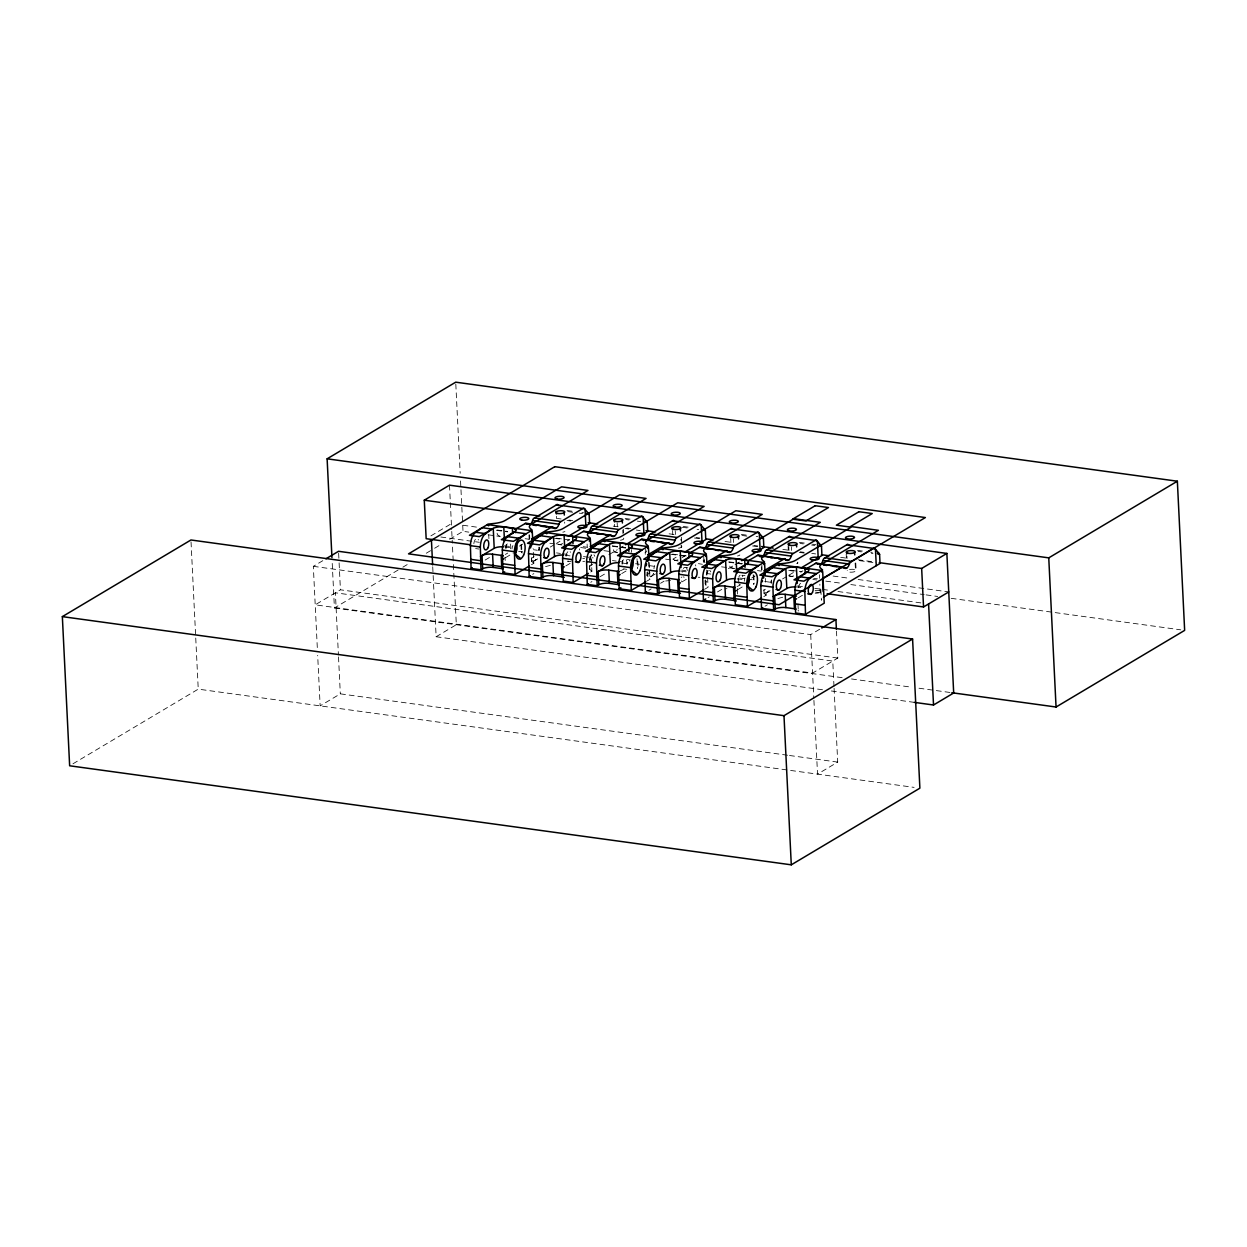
<?xml version="1.0" encoding="UTF-8"?>
<svg xmlns="http://www.w3.org/2000/svg" width="1247" height="1247" viewBox="0 0 1247 1247"><rect width="100%" height="100%" fill="white"/><g stroke="black" fill="none" stroke-linecap="round" stroke-linejoin="round"><path stroke-width="0.75" stroke-dasharray="5 3.75" d="M704.415 562.615L704.337 559.685M537.706 558.89L534.869 560.62L537.021 558.297A9.602 4.645 -82.2 0 1 531.378 559.965M655.298 573.963L651.043 576.566L653.584 573.526A9.602 4.645 -82.2 0 1 646.85 574.82M770.038 590.766L767.201 592.512L769.742 589.472A9.602 4.645 -82.2 0 1 763.71 591.857M317.299 647.567L313.324 566.325L322.786 560.698M837.797 658.057L340.431 589.8L315.21 604.826L812.592 673.084L837.797 658.057L836.488 631.122M430.885 535.883L451.383 523.662M72.981 763.788L198.242 689.139L914.098 787.387M332.232 563.426L334.414 607.975L401.222 568.164M402.89 567.167L407.894 564.174M426.271 553.232L432.958 549.241M434.626 548.259L441.298 544.269M449.653 539.296L463.011 531.331L468.81 532.126M485.145 560.059L489.822 557.269M507.7 553.06L506.641 553.699A15.743 4.972 -2.8 0 1 505.269 554.401M519.391 546.108L522.727 544.113M505.549 557.658L513.172 553.122M534.106 556.692L533.03 557.331A15.743 4.972 -2.8 0 0 531.487 558.594M550.27 547.059L553.512 545.126M556.739 543.193L559.981 541.276M567.136 540.964L569.411 539.608M531.487 564.704L533.825 563.317L533.092 548.399M532.687 574.321L533.856 573.62M545.562 566.637L552.748 564.704M787.574 755.23L340.322 693.846L320.152 705.864L317.673 655.345M432.725 566.777L436.138 636.734L456.324 624.716L452.427 545.048M565.842 565.935L570.409 563.208M589.223 567.089A15.743 4.972 -2.8 0 1 591.125 565.296L592.185 564.657M608.879 554.712L617.234 549.74M618.902 548.742L623.905 545.765M590.735 571.983L591.904 571.282L591.094 554.51M590.766 582.287L591.935 581.585M600.134 576.706L605.995 573.215M623.874 569.006L622.799 569.645A15.743 4.972 -2.8 0 1 620.32 570.783M621.723 573.604L626.29 570.877M646.476 581.351L649.999 579.247L647.91 577.361A15.743 4.972 -2.8 0 1 649.204 573.277L649.999 572.794M672.912 559.139L676.139 557.206M682.171 557.58L685.585 555.554M648.845 590.267L651.183 588.865M660.551 583.284L664.074 581.18M681.158 577.455L681.953 576.987M682 581.881L686.567 579.154M728.388 568.663L733.392 565.686M735.06 564.688L740.063 561.711M704.555 589.317L708.078 587.228L707.252 570.456M708.109 597.531L709.278 596.83M717.477 591.951L722.153 589.161L727.001 588.615M737.055 586.511A15.743 4.972 -2.8 0 0 738.972 585.591L740.032 584.952M751.723 577.985L755.058 576.005M737.881 589.55L743.976 585.919M782.602 578.935L785.844 577.018M789.07 575.085L795.539 571.235M800.605 572.17L802.881 570.814M763.819 596.596L766.157 595.193L765.876 589.613M765.019 606.198L767.357 604.811M777.894 598.529L785.08 596.596M798.174 597.827L802.741 595.1M313.324 566.325L810.706 634.598L820.152 628.956M834.087 688.266L837.703 762.104L817.533 774.138L813.917 700.3M677.994 559.841L676.139 560.386A10.194 7.482 46.4 0 1 675.687 560.386L671.79 558.89M561.54 544.004L562.116 543.786A15.743 4.972 -2.8 0 0 562.693 543.536M561.088 544.16L559.965 544.44A10.194 7.482 46.4 0 1 559.529 544.44M733.797 568.414L730.119 567.182L728.903 562.646M665.68 581.008L670.527 580.463M559.544 544.503L556.505 543.848M617.187 552.499L613.711 550.909L612.604 545.812M500.312 536.537L497.397 534.714L496.54 529.928L507.7 531.456M567.058 510.506L572.014 511.176M581.913 512.533L583.565 512.766M625.152 518.471L630.094 519.157M683.231 526.437L688.173 527.122M741.31 534.417L746.267 535.088M756.165 536.459L757.817 536.678M799.389 542.383L805.998 543.287M812.592 544.206L815.897 544.658M857.484 550.363L864.077 551.268M870.671 552.172L872.323 552.39M567.712 511.566L572.654 512.252M579.263 513.156L582.552 513.608M625.791 519.531L629.096 519.983M637.342 521.121L640.646 521.573M682.218 527.278L687.175 527.964M697.073 529.32L698.725 529.554M741.949 535.477L746.906 536.163M800.044 543.458L803.333 543.91M811.594 545.033L814.883 545.485M858.123 551.423L861.428 551.875M871.326 553.232L872.978 553.465M557.3 518.456L561.15 518.986M568.866 520.046L572.716 520.576M613.197 526.125L618.98 526.92M626.695 527.98L630.561 528.51M669.109 533.81L674.892 534.604M696.107 537.504L699.957 538.034M725.021 541.479L732.722 542.539M753.936 545.453L757.786 545.983M782.851 549.413L788.634 550.208M800.2 551.798L804.05 552.327M811.766 553.387L815.616 553.917M840.681 557.347L846.464 558.142M858.03 559.732L875.378 562.116M566.98 520.513L570.752 521.028M625.059 528.479L628.831 528.993M636.375 530.037L640.147 530.552M694.454 538.003L700.113 538.782M752.533 545.983L758.192 546.747M799.311 552.39L804.97 553.169M859.277 560.62L874.365 562.693M462.949 525.252L476.432 527.107M556.474 538.158L569.505 539.951M612.698 545.874L625.729 547.667M672.647 554.104L686.567 555.944M728.856 561.82L742.479 563.613M790.676 570.238L801.837 571.827M833.09 576.052L848.506 578.172M858.139 579.496L948.749 591.935M496.555 530.365L507.716 531.892M554.634 538.33L560.215 539.094M612.713 546.311L620.164 547.324M622.019 547.589L625.745 548.088M670.808 554.276L685.694 556.318M728.887 562.241L741.918 564.034M788.821 570.471L794.417 571.235M525.143 538.704L528.993 539.234M583.222 546.685L587.072 547.215M757.475 570.596L761.325 571.126M813.636 578.312L817.486 578.826M488.107 534.776L499.611 536.428M549.849 543.24L561.914 545.001M580.712 547.48L586.215 548.337M603.875 550.66L611.591 551.72M613.524 551.985L617.374 552.515M665.617 559.139L678.087 560.947M698.414 563.644L702.373 564.283M721.577 566.824L735.075 568.663M789.102 576.083L792.967 576.613M812.873 579.45L816.66 579.964M825.763 581.118L841.195 583.237M850.844 584.562L924.167 594.616M926.1 594.881L937.666 596.471M951.18 598.326L1180.784 629.844M627.288 559.498L630.405 559.919M687.767 567.79L684.463 567.338A5.082 2.463 -82.2 0 0 682.203 572.279M745.02 575.646L741.903 575.226A5.082 2.463 -82.2 0 1 743.072 579.699M440.846 537.005L479.394 542.305M504.458 545.75L512.174 546.81M533.373 549.709L537.239 550.239M556.505 552.889L560.371 553.419M562.288 553.684L570.004 554.744M583.502 556.598L593.136 557.908M612.417 560.558L616.267 561.088M618.2 561.353L627.833 562.678M635.549 563.738L639.415 564.268M649.048 565.592L654.831 566.387M681.813 570.082L685.679 570.612M706.878 573.526L710.743 574.056M739.658 578.031L745.441 578.811M747.358 579.076L755.074 580.136M764.723 581.461L772.423 582.52M797.488 585.965L803.271 586.76M814.837 588.35L820.62 589.145M822.552 589.395L828.335 590.19M837.968 591.514L920.863 602.893M504.77 546.919L513.343 548.088M565.047 555.196L570.191 555.897M622.643 563.098L627.802 563.8M681.221 571.142L686.364 571.843M737.102 578.811L745.675 579.98M797.379 587.072L800.808 587.555M518.69 551.392L522.555 551.922M815.585 592.138L821.368 592.933M475.637 548.586L478.942 549.039M567.821 561.228L571.126 561.68M623.703 568.897L626.82 569.333M334.414 607.975L843.814 677.9M851.514 678.96L911.339 687.159M918.992 688.219L949.918 692.459M436.138 636.734L823.644 689.918M831.344 690.978L914.238 702.357M789.507 755.495L837.703 762.104M788.759 575.693L791.876 576.379A10.194 7.482 46.4 0 0 792.281 576.27L794.448 575.678A15.743 4.972 -2.8 0 0 794.9 575.475M763.85 593.073A15.743 4.972 -2.8 0 0 764.084 593.307L766.157 595.193M705.724 579.839L706.005 585.342L708.078 587.228M589.254 568.663A15.743 4.972 -2.8 0 0 589.831 569.396L591.904 571.282M531.518 561.181A15.743 4.972 -2.8 0 0 531.752 561.415L533.825 563.317M855.769 562.974L856.128 570.456M855.13 563.098L855.536 571.282M846.931 556.162L847.04 558.5M846.199 554.182L846.386 557.923M833.994 686.333L832.762 661.066L335.381 592.793L338.42 654.987M820.869 589.472L821.368 599.776M819.373 574.773L819.544 578.281M819.84 584.142L819.887 585.311M820.058 588.818L820.23 592.325M810.706 634.598L813.823 698.351M797.394 562.148L797.457 563.317M797.971 603.922L798.298 610.562M791.424 546.747L791.596 550.426M788.79 547.012L788.961 550.519M788.12 546.202L788.291 549.943M765.331 578.437L765.518 582.162M763.897 589.644L764.084 593.307M761.839 564.797L762.104 570.425M761.293 566.808L761.465 570.315M753.827 575.085L754.232 583.269M753.172 574.742L753.64 584.095M738.598 578.109L738.972 585.591M733.345 538.782L733.517 542.461M730.711 539.047L730.882 542.554M706.737 570.004L707.018 575.631M703.744 556.832L704.025 562.444M705.038 580.401L705.21 583.845M703.261 559.997L703.386 562.335M695.639 564.766L695.686 565.935M681.423 537.176L681.704 542.804M680.893 539.187L680.94 540.356M681.174 545.033L681.283 547.371M675.25 530.801L675.438 534.48M672.616 531.066L672.803 534.589M649.173 562.491L649.999 579.247M648.658 562.038L649.204 573.277M647.645 571.859L647.91 577.361M646.227 550.909L646.258 551.72M646.959 572.435L647.115 575.865M645.665 548.851L645.852 552.608M645.182 552.031L645.291 554.369M637.778 561.477L638.012 566.154M637.014 558.796L637.466 568.149M631.528 549.818L631.652 552.312M623.344 529.211L623.531 532.952M622.752 530.037L622.923 533.545M622.347 560.293L622.534 564.034M617.171 522.836L617.359 526.515M614.6 524.27L614.709 526.608M590.657 555.944L591.125 565.296M589.207 556.567L589.831 569.396M587.103 544.051L587.275 547.573M579.465 548.82L579.528 549.989M564.657 522.072L564.72 523.241M556.521 516.289L556.63 518.643M531.581 557.752L531.752 561.415M529.585 534.792L529.772 538.533M528.962 534.916L529.196 539.592M521.558 544.362L521.901 551.377M520.934 544.721L521.308 552.218M506.173 544.347L506.36 548.088M488.73 534.916L488.918 538.642M455.81 384.107L460.174 473.221M460.548 480.968L462.637 523.584M462.731 525.517L463.011 531.331M449.497 485.177L451.663 529.492M451.757 531.44L452.334 543.1M338.638 553.232L339.013 560.932M339.106 562.849L340.431 589.8M338.514 656.92L340.322 693.846M191.04 541.915L198.242 689.139M737.367 589.052L737.616 593.993M505.206 560.464L505.051 557.16A7.747 2.447 -2.8 0 1 505.051 557.409M770.397 582.848A5.082 2.463 -82.2 0 1 771.488 580.307M798.439 587.727A5.082 2.463 -82.2 0 1 802.678 583.892M815.086 590.439A4.567 1.45 -2.8 0 1 820.838 591.561A4.567 1.45 -2.8 0 1 815.179 593.229M849.503 569.552A4.567 1.45 -2.8 0 1 856.05 570.253A4.567 1.45 -2.8 0 1 851.265 572.202A4.567 1.45 -2.8 0 1 847.274 570.456M821.461 600.306A15.743 4.972 -2.8 0 1 821.446 599.246M798.049 610.079A7.747 2.447 -2.8 0 1 798.236 611.061M744.288 581.273A5.082 2.463 -82.2 0 1 745.036 577.891M740.359 584.827A5.082 2.463 -82.2 0 1 739.175 584.5M738.099 579.949A5.082 2.463 -82.2 0 1 738.349 578.452M738.816 577.034A5.082 2.463 -82.2 0 1 740.126 575.163M709.621 570.471A5.082 2.463 -82.2 0 1 710.806 571.905M706.254 575.07A5.082 2.463 -82.2 0 1 708.67 570.518M753.936 584.516A4.567 1.45 -2.8 0 1 754.451 583.144M798.018 562.787A4.567 1.45 -2.8 0 1 796.677 563.675M763.819 590.486A15.743 4.972 -2.8 0 1 765.362 589.223M737.289 588.802A7.747 2.447 -2.8 0 1 737.304 589.55M653.958 568.881A5.082 2.463 -82.2 0 1 654.706 565.483M686.099 567.463A5.082 2.463 -82.2 0 1 687.222 570.643M684.229 577.19A5.082 2.463 -82.2 0 1 683.294 576.831M699.91 577.299A4.567 1.45 -2.8 0 1 698.211 577.236M739.845 554.946A4.567 1.45 -2.8 0 1 737.491 555.991M706.005 585.342A15.743 4.972 -2.8 0 1 706.909 581.492M681.236 580.899A7.747 2.447 -2.8 0 1 681.486 581.383M629.267 561.15A5.082 2.463 -82.2 0 1 629.719 560.527M626.228 559.685A5.082 2.463 -82.2 0 1 626.851 564.252M621.926 564.003A5.082 2.463 -82.2 0 1 623.5 559.669M593.915 554.821A5.082 2.463 -82.2 0 1 594.772 556.333M592.294 564.501A5.082 2.463 -82.2 0 1 591.109 564.19M590.018 559.622A5.082 2.463 -82.2 0 1 592.06 554.837M637.513 568.305A4.567 1.45 -2.8 0 1 637.513 567.868M681.158 545.874A4.567 1.45 -2.8 0 1 678.056 548.228M511.987 548.914A5.082 2.463 -82.2 0 1 512.891 545.578M510.226 544.035A5.082 2.463 -82.2 0 1 510.6 548.805M505.721 548.54A5.082 2.463 -82.2 0 1 508.246 543.006M478.162 539.359A5.082 2.463 -82.2 0 1 478.474 540.013M473.86 543.676A5.082 2.463 -82.2 0 1 475.434 539.343M522.29 552.982A4.567 1.45 -2.8 0 1 522.119 551.268M564.907 531.549A4.567 1.45 -2.8 0 1 562.802 532.157M538.205 550.473A5.082 2.463 -82.2 0 1 539.39 548.119M570.144 551.735A5.082 2.463 -82.2 0 1 570.518 552.312M568.538 561.134A5.082 2.463 -82.2 0 1 567.588 561.166M566.044 556.333A5.082 2.463 -82.2 0 1 567.837 551.751M584.672 561.29A4.567 1.45 -2.8 0 1 582.848 561.353M582.754 558.562A4.567 1.45 -2.8 0 1 584.594 558.438M623.5 538.143A4.567 1.45 -2.8 0 1 620.445 540.2M539.218 549.522L539.203 550.395A9.602 4.645 -82.2 0 0 539.031 547.074L539.218 549.522M771.55 581.398L771.472 583.191A9.602 4.645 -82.2 0 0 771.223 578.187L771.55 581.398"/><path stroke-width="1.5" d="M530.256 524.41A7.747 3.757 -82.2 0 0 532.594 520.576L533.015 519.375A2.853 1.387 -82.2 0 1 533.451 518.643L557.128 504.458A3.195 1.543 -82.2 0 1 557.596 504.552L558.64 505.643M515.042 529.414L525.907 523.132A2.821 1.372 -82.2 0 1 526.265 523.241L553.309 527.59A7.747 3.757 -82.2 0 0 558.999 524.208L559.42 522.992A2.853 1.387 -82.2 0 1 559.856 522.259L583.534 508.09A3.195 1.543 -82.2 0 1 583.986 508.168L588.615 513.561A5.534 2.681 -82.2 0 1 589.176 514.481M591.249 533.108L587.945 532.656A7.747 3.757 -82.2 0 0 590.673 528.557L591.109 527.341A2.853 1.387 -82.2 0 1 591.53 526.608L615.207 512.439A3.195 1.543 -82.2 0 1 615.675 512.517L616.517 513.374M573.963 536.896L583.861 531.113A2.853 1.387 -82.2 0 1 584.469 531.3L611.389 535.571A7.747 3.757 -82.2 0 0 617.078 532.173L617.499 530.973A2.853 1.387 -82.2 0 1 617.935 530.24L641.613 516.055A3.195 1.543 -82.2 0 1 642.08 516.149L646.694 521.527A5.534 2.681 -82.2 0 1 647.255 522.446M646.024 540.621A7.747 3.757 -82.2 0 0 648.752 536.522L649.188 535.322A2.853 1.387 -82.2 0 1 649.609 534.589L673.286 520.404A3.195 1.543 -82.2 0 1 673.754 520.498L674.798 521.589M631.216 545.36L641.94 539.094A2.821 1.372 -82.2 0 1 642.439 539.187L669.468 543.536A7.747 3.757 -82.2 0 0 675.157 540.154L675.578 538.938A2.853 1.387 -82.2 0 1 676.014 538.205L699.692 524.036A3.195 1.543 -82.2 0 1 700.159 524.114L704.773 529.507A5.534 2.681 -82.2 0 1 705.35 530.427L705.771 539.561L685.85 551.439M704.898 547.979A7.747 3.757 -82.2 0 0 706.846 544.503L707.267 543.287A2.853 1.387 -82.2 0 1 707.704 542.554L731.381 528.385A3.195 1.543 -82.2 0 1 731.833 528.463L732.706 529.336M690.121 552.842L700.035 547.059A2.853 1.387 -82.2 0 1 700.627 547.246L727.547 551.517A7.747 3.757 -82.2 0 0 733.236 548.119L733.672 546.919A2.853 1.387 -82.2 0 1 734.093 546.186L757.771 532.001A3.195 1.543 -82.2 0 1 758.238 532.095L762.852 537.473L761.106 537.13M761.808 556.754A7.747 3.757 -82.2 0 0 764.925 552.468L765.346 551.252A2.853 1.387 -82.2 0 1 765.783 550.535L789.46 536.35A3.195 1.543 -82.2 0 1 789.928 536.444L790.972 537.535M749.026 560.324L758.238 555.024A2.821 1.372 -82.2 0 1 758.597 555.133L785.641 559.482A7.747 3.757 -82.2 0 0 791.331 556.1L791.751 554.884A2.853 1.387 -82.2 0 1 792.188 554.151L815.865 539.982A3.195 1.543 -82.2 0 1 816.317 540.06L820.947 545.438A5.534 2.681 -82.2 0 1 821.508 546.357L821.929 555.507L802.008 567.369M820.666 564.268A7.747 3.757 -82.2 0 0 823.004 560.449L823.425 559.233A2.853 1.387 -82.2 0 1 823.862 558.5L847.539 544.331A3.195 1.543 -82.2 0 1 848.007 544.409L849.051 545.516M805.157 569.458L816.317 562.989A2.853 1.387 -82.2 0 1 816.801 563.192L843.72 567.463A7.747 3.757 -82.2 0 0 849.41 564.065L849.831 562.849A2.853 1.387 -82.2 0 1 850.267 562.116L873.944 547.947A3.195 1.543 -82.2 0 1 874.396 548.041L879.026 553.419A5.534 2.681 -82.2 0 1 879.587 554.338L880.023 563.473L823.456 597.188M531.581 532.5L531.425 530.614L487.421 524.582L488.684 525.813M589.192 541.042L590.361 539.608L589.504 538.579L545.5 532.547L546.778 533.778M647.739 548.446L647.583 546.56L603.595 540.512L604.857 541.759M705.818 556.411L705.677 554.525L661.674 548.493L662.936 549.724M763.788 564.532L764.614 563.519L763.756 562.506L719.753 556.458L721.015 557.705M821.991 572.357L821.835 570.471L777.832 564.439L779.11 565.67M475.793 532.298L482.153 527.715L492.066 529.071L485.691 533.654A11.878 5.752 -82.2 0 0 480.329 547.012L480.983 569.801L471.085 568.445L470.415 545.656A11.878 5.752 -82.2 0 1 475.793 532.298L485.691 533.654M507.7 536.662L514.06 532.095L526.156 533.747L519.796 538.33A11.878 5.752 -82.2 0 0 514.419 551.688L515.089 574.477L502.993 572.809L502.323 550.036A11.878 5.752 -82.2 0 1 507.7 536.662L519.796 538.33M533.887 540.263L540.247 535.68L552.343 537.348L545.983 541.931A11.878 5.752 -82.2 0 0 540.606 555.289L541.276 578.078L529.164 576.41L528.51 553.621A11.878 5.752 -82.2 0 1 533.887 540.263L545.983 541.931M567.977 544.939L574.337 540.356L584.251 541.728L577.875 546.295A11.878 5.752 -82.2 0 0 572.513 559.669L573.168 582.443L563.27 581.086L562.6 558.297A11.878 5.752 -82.2 0 1 567.977 544.939L577.875 546.295M591.966 548.228L598.326 543.661L608.224 545.017L601.865 549.6A11.878 5.752 -82.2 0 0 596.487 562.958L597.157 585.747L587.259 584.375L586.589 561.602A11.878 5.752 -82.2 0 1 591.966 548.228L601.865 549.6M623.859 552.608L630.234 548.041L642.33 549.693L635.97 554.276A11.878 5.752 -82.2 0 0 630.592 567.634L631.263 590.423L619.151 588.755L618.496 565.982A11.878 5.752 -82.2 0 1 623.859 552.608L635.97 554.276M650.046 556.209L656.405 551.626L668.517 553.294L662.141 557.861A11.878 5.752 -82.2 0 0 656.764 571.235L657.434 594.008L645.338 592.356L644.668 569.567A11.878 5.752 -82.2 0 1 650.046 556.209L662.141 557.861M684.151 560.885L690.511 556.302L700.409 557.674L694.049 562.241A11.878 5.752 -82.2 0 0 688.671 575.615L689.342 598.389L679.444 597.032L678.773 574.244A11.878 5.752 -82.2 0 1 684.151 560.885L694.049 562.241M708.125 564.174L714.484 559.607L724.398 560.963L718.023 565.53A11.878 5.752 -82.2 0 0 712.661 578.904L713.315 601.693L703.417 600.321L702.747 577.532A11.878 5.752 -82.2 0 1 708.125 564.174L718.023 565.53M761.481 597.983L747.421 606.369L735.325 604.701L734.654 581.913A11.878 5.752 -82.2 0 1 740.032 568.554L747.577 563.27A7.747 2.447 -2.8 0 0 744.708 560.059L736.12 558.89A7.747 2.447 -2.8 0 0 725.567 560.262L711.694 568.523L701.796 567.167L720.532 555.991L726.985 555.274A15.743 4.972 -2.8 0 0 737.351 552.437L793.918 518.721L820.308 522.337L763.741 556.053A15.743 4.972 -2.8 0 0 762.463 560.152L764.536 562.038L745.8 573.199L733.704 571.547L747.577 563.27L747.623 564.517M747.421 606.369L746.75 583.58A11.878 5.752 -82.2 0 1 752.128 570.222L758.488 565.639L746.392 563.971M766.219 572.155L772.579 567.572L784.675 569.24L778.315 573.807A11.878 5.752 -82.2 0 0 772.937 587.166L773.608 609.954L761.496 608.302L760.841 585.513A11.878 5.752 -82.2 0 1 766.219 572.155L778.315 573.807M800.309 576.831L806.669 572.248L816.582 573.604L810.207 578.187A11.878 5.752 -82.2 0 0 804.845 591.546L805.5 614.335L795.602 612.978L794.931 590.19A11.878 5.752 -82.2 0 1 800.309 576.831L810.207 578.187M749.4 574.119L752.237 572.389M62.35 616.626L190.947 539.982L912.586 639.025L919.881 788.182L791.284 864.826L69.645 765.783L62.35 616.626L783.989 715.669L912.586 639.025M331.951 557.612L327.119 458.818L455.716 382.174L1177.355 481.217L1184.65 630.374L1056.053 707.018L951.851 692.724M325.935 558.812L338.545 551.299L835.926 619.572L836.394 629.189M470.493 544.783L426.162 538.688L424.276 500.203L449.497 485.177L946.863 553.434L953.69 692.973L933.52 705.007L914.238 702.357M493.235 528.369L479.362 536.631L469.464 535.275L488.201 524.114L494.654 523.397A15.743 4.972 -2.8 0 0 505.019 520.545L561.586 486.829L587.976 490.445L531.409 524.161A15.743 4.972 -2.8 0 0 530.131 528.26L532.204 530.146L513.468 541.323L501.372 539.655L515.245 531.393A7.747 2.447 -2.8 0 0 512.377 528.182L503.788 526.998A7.747 2.447 -2.8 0 0 493.235 528.369L494.217 548.29L480.469 556.474M471.085 568.445L472.254 567.744M531.861 538.766A15.743 4.972 -2.8 0 1 532.126 538.595L552.312 526.764A2.853 1.387 -82.2 0 1 552.78 526.951L553.309 527.59M480.983 569.801L482.683 568.788A7.747 2.447 -2.8 0 1 493.235 567.416L501.808 568.601A7.747 2.447 -2.8 0 1 502.977 568.803M502.479 559.498L504.037 558.562M553.528 536.646L539.655 544.908L527.543 543.256L546.28 532.079L552.733 531.362A15.743 4.972 -2.8 0 0 563.098 528.51L619.665 494.794L646.071 498.426L589.504 532.142A15.743 4.972 -2.8 0 0 588.21 536.226L590.283 538.127L571.547 549.288L561.649 547.932L575.522 539.67A7.747 2.447 -2.8 0 0 572.654 536.444L564.08 535.275A7.747 2.447 -2.8 0 0 553.528 536.646L554.494 556.567L540.762 564.751M502.993 572.809L504.676 571.812M569.676 535.493L589.597 523.615L589.161 514.512L587.508 514.278M515.089 574.477L529.149 566.107M529.164 576.41L530.334 575.709M590.205 546.576L610.391 534.729A2.821 1.372 -82.2 0 1 610.749 534.838L611.389 535.571M541.276 578.078L542.959 577.065A7.747 2.447 -2.8 0 1 553.512 575.693L562.101 576.862A7.747 2.447 -2.8 0 1 564.299 577.377M562.756 567.775L564.314 566.839M609.409 544.316L595.536 552.577L585.638 551.221L604.374 540.06L610.827 539.327A15.743 4.972 -2.8 0 0 621.177 536.491L677.745 502.775L704.15 506.391L647.583 540.107A15.743 4.972 -2.8 0 0 646.289 544.206L648.362 546.092L629.626 557.269L617.53 555.601L631.403 547.339A7.747 2.447 -2.8 0 0 628.535 544.113L619.962 542.944A7.747 2.447 -2.8 0 0 609.409 544.316L610.375 564.236L596.643 572.42M625.573 544.768L647.692 531.581L647.24 522.477L645.587 522.259M573.168 582.443L588.397 573.371M587.259 584.375L588.428 583.69M647.848 554.821A15.743 4.972 -2.8 0 1 648.284 554.541L668.47 542.694A2.853 1.387 -82.2 0 1 668.953 542.897L669.468 543.536M597.157 585.747L598.841 584.734A7.747 2.447 -2.8 0 1 609.393 583.362L617.982 584.547A7.747 2.447 -2.8 0 1 619.135 584.749M618.637 575.444L620.195 574.508M669.686 552.592L655.813 560.854L643.717 559.186L662.453 548.025L668.906 547.308A15.743 4.972 -2.8 0 0 679.256 544.456L735.824 510.74L762.229 514.372L705.662 548.088A15.743 4.972 -2.8 0 0 704.384 552.172L706.457 554.073L687.721 565.234L677.822 563.878L691.68 555.601A7.747 2.447 -2.8 0 0 688.827 552.39L680.239 551.221A7.747 2.447 -2.8 0 0 669.686 552.592L670.652 572.513L656.92 580.697M619.151 588.755L620.85 587.758M631.263 590.423L645.307 582.053M645.338 592.356L646.507 591.655M706.363 562.522L726.565 550.675A2.821 1.372 -82.2 0 1 726.923 550.784L727.547 551.517M657.434 594.008L659.133 593.011A7.747 2.447 -2.8 0 1 669.686 591.639L678.259 592.808A7.747 2.447 -2.8 0 1 680.457 593.307M678.929 583.721L680.488 582.785M741.731 560.714L763.85 547.527L763.413 538.423A5.534 2.681 -82.2 0 0 762.852 537.488M689.342 598.389L703.386 590.018M712.801 588.366L726.549 580.182A7.747 2.447 -2.8 0 1 735.107 578.639M703.417 600.321L705.755 598.934M785.641 559.482L785.111 558.843A2.853 1.387 -82.2 0 0 784.644 558.64L764.458 570.487A15.743 4.972 -2.8 0 0 763.788 570.939M713.315 601.693L715.014 600.68A7.747 2.447 -2.8 0 1 725.567 599.308L734.14 600.477A7.747 2.447 -2.8 0 1 736.354 600.976M734.81 591.39L736.369 590.455M785.844 568.538L771.987 576.8L759.875 575.132L778.611 563.971L785.064 563.254A15.743 4.972 -2.8 0 0 795.43 560.402L851.997 526.686L878.402 530.318L821.835 564.034A15.743 4.972 -2.8 0 0 820.542 568.118L822.615 570.004L803.879 581.18L793.98 579.824L807.853 571.547A7.747 2.447 -2.8 0 0 804.985 568.336L796.412 567.167A7.747 2.447 -2.8 0 0 785.844 568.538L786.826 588.444L773.093 596.643M761.496 608.302L762.665 607.601M843.72 567.463L843.081 566.73A2.821 1.372 -82.2 0 0 842.723 566.621L822.537 578.468L823.176 591.577M773.608 609.954L775.291 608.957A7.747 2.447 -2.8 0 1 785.844 607.585L794.433 608.754A7.747 2.447 -2.8 0 1 796.132 609.097M795.087 599.651L796.646 598.731M805.5 614.335L824.236 603.174L822.693 571.5M821.742 628.02L835.926 619.572M879.244 562.646L921.658 568.461L946.863 553.434M827.151 593.728L923.544 606.962L948.749 591.935M327.119 458.818L1048.758 557.861L1177.355 481.217M757.288 555.398L783.693 559.03M815.367 563.363L841.772 566.995M556.365 504.801L584.609 508.76M614.444 512.766L642.704 516.741M672.523 520.732L700.783 524.706M730.617 528.712L758.862 532.687M788.696 536.678L816.941 540.652M846.775 544.658L875.035 548.618M586.869 513.218L588.522 513.437M644.948 521.184L646.601 521.417M703.027 529.164L704.68 529.383M819.201 545.11L820.853 545.329M877.28 553.076L878.932 553.309M703.682 530.224L705.319 530.458M761.761 538.205L763.413 538.423M819.84 546.17L821.492 546.404M877.919 554.151L879.571 554.369M424.276 500.203L539.951 516.071M588.148 522.696L597.781 524.021M645.977 530.63L655.61 531.955M705.74 538.829L713.455 539.889M761.652 546.513L773.218 548.088M821.414 554.712L829.115 555.772M534.386 517.895L560.776 521.527M592.465 525.875L618.871 529.492M650.544 533.841L676.95 537.457M708.623 541.806L735.029 545.438M766.718 549.787L793.108 553.403M824.797 557.752L851.202 561.384M532.594 520.576L558.999 524.208M590.673 528.557L617.078 532.173M648.752 536.522L675.157 540.154M706.846 544.503L733.236 548.119M764.925 552.468L791.331 556.1M823.004 560.449L849.41 564.065M524.956 523.506L551.361 527.138M583.035 531.487L609.44 535.103M641.129 539.452L667.519 543.084M699.208 547.433L725.614 551.049M533.17 525.127L536.459 525.579M541.416 526.265L546.357 526.951M551.314 527.621L556.271 528.307M596.191 533.778L599.495 534.23M606.104 535.134L609.393 535.602M611.046 535.82L614.35 536.272M650.981 541.307L654.285 541.759M660.879 542.663L664.183 543.115M669.125 543.786L672.429 544.253M705.755 548.82L709.06 549.272M715.669 550.176L718.958 550.628M725.567 551.533L730.508 552.218M762.198 556.567L763.85 556.785M770.443 557.705L772.096 557.923M778.689 558.827L781.994 559.28M785.298 559.732L788.603 560.184M823.581 564.985L826.886 565.452M833.479 566.356L836.784 566.808M841.725 567.479L846.682 568.164M740.032 568.554L752.128 570.222M470.415 545.656L480.329 547.012M502.323 550.036L514.419 551.688M528.51 553.621L540.606 555.289M562.6 558.297L572.513 559.669M586.589 561.602L596.487 562.958M618.496 565.982L630.592 567.634M644.668 569.567L656.764 571.235M678.773 574.244L688.671 575.615M702.747 577.532L712.661 578.904M734.654 581.913L746.75 583.58M760.841 585.513L772.937 587.166M794.931 590.19L804.845 591.546M543.661 557.565L546.763 558.001M575.366 561.929L578.67 562.381M599.355 565.218L602.644 565.67M659.819 573.511L662.936 573.947M691.539 577.875L694.828 578.327M775.993 589.457L779.094 589.893M807.697 593.806L811.002 594.273M482.683 568.788L482.028 555.554A7.747 2.447 -2.8 0 1 492.581 554.182L501.169 555.351A7.747 2.447 -2.8 0 1 503.367 555.85M542.959 577.065L542.32 563.815A7.747 2.447 -2.8 0 1 552.873 562.444L561.446 563.628A7.747 2.447 -2.8 0 1 563.145 563.971M598.841 584.734L598.201 571.485A7.747 2.447 -2.8 0 1 608.754 570.128L617.327 571.297A7.747 2.447 -2.8 0 1 619.026 571.64M659.133 593.011L658.478 579.761A7.747 2.447 -2.8 0 1 669.031 578.39L677.62 579.574A7.747 2.447 -2.8 0 1 678.773 579.777M715.014 600.68L714.36 587.431A7.747 2.447 -2.8 0 1 724.912 586.059L733.501 587.243A7.747 2.447 -2.8 0 1 735.2 587.586M775.291 608.957L774.652 595.707A7.747 2.447 -2.8 0 1 785.205 594.336L793.778 595.52A7.747 2.447 -2.8 0 1 796.428 596.191M470.649 559.342L480.547 560.698M502.541 563.722L514.637 565.374M528.728 567.307L540.824 568.975M562.833 571.983L572.732 573.355M586.807 575.272L596.705 576.644M618.715 579.652L630.811 581.32M644.886 583.253L656.998 584.905M678.992 587.929L688.89 589.285M702.981 591.218L712.879 592.59M734.873 595.598L746.969 597.266M761.06 599.199L773.156 600.851M795.165 603.875L805.063 605.231M747.047 585.482L753.126 590.579M632.089 570.565L636.968 574.633M514.715 553.606L520.794 558.687M1048.758 557.861L1056.053 707.018M928.579 603.953L933.52 705.007M921.658 568.461L923.544 606.962M875.456 549.132L876.267 565.702M854.616 552.561L854.741 554.899M846.697 551.47L846.822 553.808M817.377 541.167L818.188 557.736M804.985 568.336L805.25 573.776M796.537 544.596L796.646 546.934M796.412 567.167L797.207 583.456M793.778 595.52L794.433 608.754M788.618 543.505L788.728 545.843M785.205 594.336L785.844 607.585M783.989 715.669L791.284 864.826M764.614 563.519L765.159 574.711M759.283 533.186L760.093 549.771M744.708 560.059L745.051 567.307M738.458 536.615L738.567 538.953M736.12 558.89L736.837 573.371M733.501 587.243L734.14 600.477M730.539 535.524L730.648 537.878M725.567 560.262L726.549 580.182M724.912 586.059L725.567 599.308M706.519 555.554L707.065 566.73M701.204 525.221L702.014 541.79M688.827 552.39L689.092 557.83M680.379 528.65L680.488 530.988M680.239 551.221L681.033 567.51M677.62 579.574L678.259 592.808M672.445 527.559L672.569 529.897M669.031 578.39L669.686 591.639M648.44 547.573L648.986 558.765M648.284 554.541L648.471 558.297M643.125 517.24L643.935 533.825M631.403 547.339L631.465 548.571M628.535 544.113L628.893 551.361M622.284 520.669L622.409 523.007M619.962 542.944L620.663 557.425M617.327 571.297L617.982 584.547M614.366 519.594L614.49 521.932M608.754 570.128L609.393 583.362M590.361 539.608L590.907 550.784M585.046 509.275L585.856 525.844M572.654 536.444L573.012 543.692M564.205 512.704L564.314 515.042M564.08 535.275L564.782 549.756M561.446 563.628L562.101 576.862M556.287 511.613L556.396 513.951M552.873 562.444L553.512 575.693M532.282 531.643L532.828 542.819M532.126 538.595L532.298 542.351M515.245 531.393L515.292 532.64M512.377 528.182L512.642 533.607M503.788 526.998L504.505 541.479M501.169 555.351L501.808 568.601M492.581 554.182L493.235 567.416M431.4 539.577L432.631 564.844M762.322 581.757A9.602 4.645 -82.2 0 1 762.525 580.821M763.413 578.14A9.602 4.645 -82.2 0 1 763.788 577.361M817.627 564.19A7.747 3.757 -82.2 0 1 817.315 563.831M786.826 588.444A7.747 2.447 -2.8 0 1 796.1 586.947M760.421 556.817A7.747 3.757 -82.2 0 1 759.236 555.866M748.792 576.784A5.082 2.463 -82.2 0 1 747.499 585.139M646.164 565.811A9.602 4.645 -82.2 0 1 646.616 563.94M647.614 561.415A9.602 4.645 -82.2 0 1 648.019 560.698M670.652 572.513A7.747 2.447 -2.8 0 1 679.927 571.001M643.701 540.575A7.747 3.757 -82.2 0 1 643.062 539.92M610.375 564.236A7.747 2.447 -2.8 0 1 618.933 562.693M632.447 560.527A5.082 2.463 -82.2 0 1 631.559 568.944M516.087 544.316A5.082 2.463 -82.2 0 1 516.85 549.459A5.082 2.463 -82.2 0 1 514.481 553.715M527.2 524.332A7.747 3.757 -82.2 0 1 526.904 523.974M494.217 548.29A7.747 2.447 -2.8 0 1 503.476 546.794M530.443 547.994A9.602 4.645 -82.2 0 1 531.846 544.752M554.494 556.567A7.747 2.447 -2.8 0 1 563.052 555.024M554.775 466.69L408.533 553.855L779.11 604.733L925.368 517.552L554.775 466.69M815.179 505.721L792.624 519.157L805.921 520.981L828.476 507.545L815.179 505.721M858.934 511.722L836.394 525.174L849.675 526.998L872.23 513.546L858.934 511.722M847.508 538.922A4.567 1.45 -2.8 0 0 854.522 537.457A4.567 1.45 -2.8 0 0 847.851 536.413A4.567 1.45 -2.8 0 0 847.508 538.922M812.202 559.965A4.567 1.45 -2.8 0 0 819.217 558.5A4.567 1.45 -2.8 0 0 812.545 557.44A4.567 1.45 -2.8 0 0 812.202 559.965M780.606 587.914A5.082 2.463 -82.2 0 0 779.578 580.042A5.082 2.463 -82.2 0 0 776.398 587.259A5.082 2.463 -82.2 0 0 780.606 587.914M812.514 592.294A5.082 2.463 -82.2 0 0 811.47 584.422A5.082 2.463 -82.2 0 0 808.305 591.639A5.082 2.463 -82.2 0 0 812.514 592.294M848.209 553.341A4.567 1.45 -2.8 0 0 855.224 551.875A4.567 1.45 -2.8 0 0 848.552 550.831A4.567 1.45 -2.8 0 0 848.209 553.341M754.123 551.985A4.567 1.45 -2.8 0 0 761.122 550.519A4.567 1.45 -2.8 0 0 754.466 549.475A4.567 1.45 -2.8 0 0 754.123 551.985M789.429 530.941A4.567 1.45 -2.8 0 0 796.428 529.476A4.567 1.45 -2.8 0 0 789.756 528.432A4.567 1.45 -2.8 0 0 789.429 530.941M755.994 586.854A9.602 4.645 -82.2 0 0 754.03 571.983A9.602 4.645 -82.2 0 0 748.029 585.622A9.602 4.645 -82.2 0 0 755.994 586.854M720.33 579.637A5.082 2.463 -82.2 0 0 719.285 571.781A5.082 2.463 -82.2 0 0 716.121 578.998A5.082 2.463 -82.2 0 0 720.33 579.637M790.13 545.375A4.567 1.45 -2.8 0 0 797.145 543.91A4.567 1.45 -2.8 0 0 790.473 542.866A4.567 1.45 -2.8 0 0 790.13 545.375M731.334 522.976A4.567 1.45 -2.8 0 0 738.349 521.511A4.567 1.45 -2.8 0 0 731.677 520.467A4.567 1.45 -2.8 0 0 731.334 522.976M696.029 544.019A4.567 1.45 -2.8 0 0 703.043 542.554A4.567 1.45 -2.8 0 0 696.372 541.494A4.567 1.45 -2.8 0 0 696.029 544.019M664.448 571.968A5.082 2.463 -82.2 0 0 663.404 564.112A5.082 2.463 -82.2 0 0 660.24 571.329A5.082 2.463 -82.2 0 0 664.448 571.968M696.356 576.348A5.082 2.463 -82.2 0 0 695.312 568.476A5.082 2.463 -82.2 0 0 692.132 575.693A5.082 2.463 -82.2 0 0 696.356 576.348M732.051 537.395A4.567 1.45 -2.8 0 0 739.05 535.929A4.567 1.45 -2.8 0 0 732.379 534.885A4.567 1.45 -2.8 0 0 732.051 537.395M637.95 536.039A4.567 1.45 -2.8 0 0 644.964 534.573A4.567 1.45 -2.8 0 0 638.293 533.529A4.567 1.45 -2.8 0 0 637.95 536.039M673.255 514.995A4.567 1.45 -2.8 0 0 680.27 513.546A4.567 1.45 -2.8 0 0 673.598 512.486A4.567 1.45 -2.8 0 0 673.255 514.995M639.82 570.908A9.602 4.645 -82.2 0 0 637.856 556.037A9.602 4.645 -82.2 0 0 631.87 569.676A9.602 4.645 -82.2 0 0 639.82 570.908M604.172 563.691A5.082 2.463 -82.2 0 0 603.127 555.835A5.082 2.463 -82.2 0 0 599.947 563.052A5.082 2.463 -82.2 0 0 604.172 563.691M673.957 529.429A4.567 1.45 -2.8 0 0 680.971 527.964A4.567 1.45 -2.8 0 0 674.3 526.92A4.567 1.45 -2.8 0 0 673.957 529.429M523.662 554.962A9.602 4.645 -82.2 0 0 521.698 540.091A9.602 4.645 -82.2 0 0 515.697 553.73A9.602 4.645 -82.2 0 0 523.662 554.962M487.998 547.745A5.082 2.463 -82.2 0 0 486.953 539.889A5.082 2.463 -82.2 0 0 483.789 547.106A5.082 2.463 -82.2 0 0 487.998 547.745M557.799 513.483A4.567 1.45 -2.8 0 0 564.813 512.018A4.567 1.45 -2.8 0 0 558.142 510.974A4.567 1.45 -2.8 0 0 557.799 513.483M557.097 499.065A4.567 1.45 -2.8 0 0 564.096 497.6A4.567 1.45 -2.8 0 0 557.425 496.54A4.567 1.45 -2.8 0 0 557.097 499.065M521.792 520.093A4.567 1.45 -2.8 0 0 528.806 518.627A4.567 1.45 -2.8 0 0 522.134 517.583A4.567 1.45 -2.8 0 0 521.792 520.093M548.29 556.022A5.082 2.463 -82.2 0 0 547.246 548.166A5.082 2.463 -82.2 0 0 544.066 555.383A5.082 2.463 -82.2 0 0 548.29 556.022M580.182 560.402A5.082 2.463 -82.2 0 0 579.138 552.546A5.082 2.463 -82.2 0 0 575.974 559.763A5.082 2.463 -82.2 0 0 580.182 560.402M615.878 521.464A4.567 1.45 -2.8 0 0 622.892 519.999A4.567 1.45 -2.8 0 0 616.221 518.939A4.567 1.45 -2.8 0 0 615.878 521.464M579.871 528.073A4.567 1.45 -2.8 0 0 586.885 526.608A4.567 1.45 -2.8 0 0 580.214 525.564A4.567 1.45 -2.8 0 0 579.871 528.073M615.176 507.03A4.567 1.45 -2.8 0 0 622.191 505.565A4.567 1.45 -2.8 0 0 615.519 504.521A4.567 1.45 -2.8 0 0 615.176 507.03"/></g></svg>
